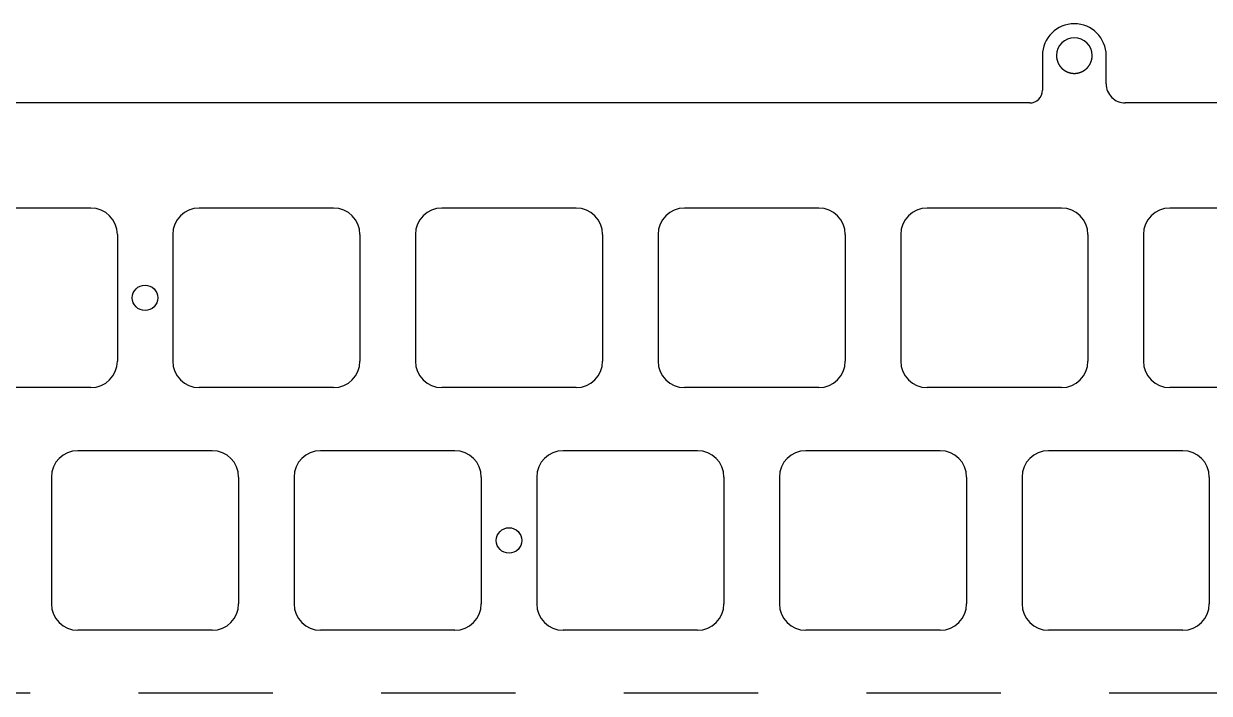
# Model space of a CAD drawing. Header units: millimetres. Extents: x -10 to 277, y -93 to 22.
# Drawn here: x 133.3 to 226.4, y -31 to 21.5 of the extents above; entities that cross this region are included whole.
import ezdxf

# ---------------------------------------------------------------- set-up
doc = ezdxf.new("R2010")
doc.units = ezdxf.units.MM
doc.layers.add('Edge.Cuts', color=53, linetype='CONTINUOUS', true_color=0xc8a339)

msp = doc.modelspace()

# ---------------------------------------------------------------- linework, layer by layer
at = {"layer": 'Edge.Cuts', "linetype": 'CONTINUOUS'}
for p, q in [((213.3295, 19.025023), (213.3295, 16.3)), ((214.4295, 19.025023), (214.42951, 19.019647)), ((214.42951, 19.019647), (214.42954, 19.01425)), ((214.42954, 19.01425), (214.429591, 19.008887)), ((214.429591, 19.008887), (214.429661, 19.003504)), ((214.429661, 19.003504), (214.429752, 18.998153)), ((214.429752, 18.998153), (214.429863, 18.992783)), ((214.429863, 18.992783), (214.429993, 18.987445)), ((214.429993, 18.987445), (214.430145, 18.982086)), ((214.430145, 18.982086), (214.430315, 18.976759)), ((214.430315, 18.976759), (214.430506, 18.971413)), ((214.430506, 18.971413), (214.430717, 18.966096)), ((214.430717, 18.966096), (214.430948, 18.960761)), ((214.430948, 18.960761), (214.431198, 18.955454)), ((214.431198, 18.955454), (214.43147, 18.950129)), ((214.43147, 18.950129), (214.43176, 18.944832)), ((214.43176, 18.944832), (214.432071, 18.939518)), ((214.432071, 18.939518), (214.432401, 18.93423)), ((214.432401, 18.93423), (214.432752, 18.928925)), ((214.432752, 18.928925), (214.433122, 18.923646)), ((214.433122, 18.923646), (214.433513, 18.91835)), ((214.433513, 18.91835), (214.433922, 18.913079)), ((214.433922, 18.913079), (214.434353, 18.907792)), ((214.434353, 18.907792), (214.434802, 18.902529)), ((214.434802, 18.902529), (214.435273, 18.89725)), ((214.435273, 18.89725), (214.435762, 18.891994)), ((214.435762, 18.891994), (214.436272, 18.886723)), ((214.436272, 18.886723), (214.436801, 18.881475)), ((214.436801, 18.881475), (214.437351, 18.876212)), ((214.437351, 18.876212), (214.437919, 18.87097)), ((214.437919, 18.87097), (214.43851, 18.865714)), ((214.43851, 18.865714), (214.439117, 18.86048)), ((214.439117, 18.86048), (214.439747, 18.85523)), ((214.439747, 18.85523), (214.440395, 18.850002)), ((214.440395, 18.850002), (214.441065, 18.844759)), ((214.441065, 18.844759), (214.441752, 18.839537)), ((214.441752, 18.839537), (214.442462, 18.8343)), ((214.442462, 18.8343), (214.443189, 18.829084)), ((214.443189, 18.829084), (214.443939, 18.823854)), ((214.443939, 18.823854), (214.444706, 18.818643)), ((214.444706, 18.818643), (214.445495, 18.813418)), ((214.445495, 18.813418), (214.446302, 18.808212)), ((214.446302, 18.808212), (214.447131, 18.802993)), ((214.447131, 18.802993), (214.447978, 18.797793)), ((214.447978, 18.797793), (214.448848, 18.792579)), ((214.448848, 18.792579), (214.449734, 18.787383)), ((214.449734, 18.787383), (214.450644, 18.782174)), ((214.450644, 18.782174), (214.45157, 18.776983)), ((214.45157, 18.776983), (214.45252, 18.771779)), ((214.45252, 18.771779), (214.453486, 18.766592)), ((214.453486, 18.766592), (214.454476, 18.761393)), ((214.454476, 18.761393), (214.455483, 18.75621)), ((214.455483, 18.75621), (214.456512, 18.751016)), ((214.456512, 18.751016), (214.457559, 18.745837)), ((214.457559, 18.745837), (214.458629, 18.740646)), ((214.458629, 18.740646), (214.459716, 18.735471)), ((214.459716, 18.735471), (214.460827, 18.730285)), ((214.460827, 18.730285), (214.461954, 18.725113)), ((214.461954, 18.725113), (214.463105, 18.719931)), ((214.463105, 18.719931), (214.464272, 18.714763)), ((214.464272, 18.714763), (214.465463, 18.709584)), ((214.465463, 18.709584), (214.466672, 18.704419)), ((214.466672, 18.704419), (214.467903, 18.699244)), ((214.467903, 18.699244), (214.469152, 18.694082)), ((214.469152, 18.694082), (214.470424, 18.68891)), ((214.470424, 18.68891), (214.471714, 18.683751)), ((214.471714, 18.683751), (214.473026, 18.678582)), ((214.473026, 18.678582), (214.474357, 18.673427)), ((214.474357, 18.673427), (214.47571, 18.66826)), ((214.47571, 18.66826), (214.477081, 18.663107)), ((214.477081, 18.663107), (214.478476, 18.657944)), ((214.478476, 18.657944), (214.479887, 18.652793)), ((214.479887, 18.652793), (214.481323, 18.647633)), ((214.481323, 18.647633), (214.482776, 18.642484)), ((214.482776, 18.642484), (214.484252, 18.637326)), ((214.484252, 18.637326), (214.4855, 18.633023)), ((214.4855, 18.633023), (214.486993, 18.627938)), ((214.486993, 18.627938), (214.488511, 18.622844)), ((214.488511, 18.622844), (214.490043, 18.617769)), ((214.490043, 18.617769), (214.4916, 18.612685)), ((217.16526, 18.605804), (217.168384, 18.615891)), ((217.168384, 18.615891), (217.171431, 18.625999)), ((217.171431, 18.625999), (217.1735, 18.633023)), ((217.1735, 18.633023), (217.176451, 18.643284)), ((217.176451, 18.643284), (217.179321, 18.65355)), ((217.179321, 18.65355), (217.182109, 18.663819)), ((217.182109, 18.663819), (217.184816, 18.674092)), ((217.184816, 18.674092), (217.187442, 18.68437)), ((217.187442, 18.68437), (217.189987, 18.694653)), ((217.189987, 18.694653), (217.192451, 18.704941)), ((217.192451, 18.704941), (217.194835, 18.715235)), ((217.194835, 18.715235), (217.197138, 18.725534)), ((217.197138, 18.725534), (217.199361, 18.73584)), ((217.199361, 18.73584), (217.201505, 18.746152)), ((217.201505, 18.746152), (217.203568, 18.75647)), ((217.203568, 18.75647), (217.205552, 18.766796)), ((217.205552, 18.766796), (217.207456, 18.777129)), ((217.207456, 18.777129), (217.20928, 18.78747)), ((217.20928, 18.78747), (217.211026, 18.797819)), ((217.211026, 18.797819), (217.212692, 18.808177)), ((217.212692, 18.808177), (217.214279, 18.818543)), ((217.214279, 18.818543), (217.215787, 18.828919)), ((217.215787, 18.828919), (217.217216, 18.839305)), ((217.217216, 18.839305), (217.218567, 18.849701)), ((217.218567, 18.849701), (217.219838, 18.860108)), ((217.219838, 18.860108), (217.221031, 18.870527)), ((217.221031, 18.870527), (217.222146, 18.880957)), ((217.222146, 18.880957), (217.223181, 18.891399)), ((217.223181, 18.891399), (217.224139, 18.901855)), ((217.224139, 18.901855), (217.225017, 18.912324)), ((217.225017, 18.912324), (217.225817, 18.922807)), ((217.225817, 18.922807), (217.226539, 18.933305)), ((217.226539, 18.933305), (217.227182, 18.943818)), ((217.227182, 18.943818), (217.227747, 18.954348)), ((217.227747, 18.954348), (217.228233, 18.964895)), ((217.228233, 18.964895), (217.22864, 18.97546)), ((217.22864, 18.97546), (217.228969, 18.986044)), ((217.228969, 18.986044), (217.229219, 18.996647)), ((217.229219, 18.996647), (217.22939, 19.007272)), ((217.22939, 19.007272), (217.229482, 19.017919)), ((217.229482, 19.017919), (217.2295, 19.025023)), ((218.3295, 16.8), (218.3295, 19.025023)), ((214.4916, 18.612685), (214.493171, 18.607621)), ((214.493171, 18.607621), (214.494766, 18.602548)), ((214.494766, 18.602548), (214.496376, 18.597495)), ((214.496376, 18.597495), (214.498009, 18.592433)), ((214.498009, 18.592433), (214.499657, 18.587392)), ((214.499657, 18.587392), (214.501329, 18.582343)), ((214.501329, 18.582343), (214.503016, 18.577314)), ((214.503016, 18.577314), (214.504726, 18.572277)), ((214.504726, 18.572277), (214.506451, 18.567261)), ((214.506451, 18.567261), (214.508199, 18.562238)), ((214.508199, 18.562238), (214.509961, 18.557235)), ((214.509961, 18.557235), (214.511748, 18.552225)), ((214.511748, 18.552225), (214.513548, 18.547236)), ((214.513548, 18.547236), (214.515372, 18.542241)), ((214.515372, 18.542241), (214.517209, 18.537266)), ((214.517209, 18.537266), (214.519071, 18.532285)), ((214.519071, 18.532285), (214.520946, 18.527324)), ((214.520946, 18.527324), (214.522845, 18.522358)), ((214.522845, 18.522358), (214.524757, 18.517413)), ((214.524757, 18.517413), (214.526693, 18.512462)), ((214.526693, 18.512462), (214.528643, 18.507532)), ((214.528643, 18.507532), (214.530616, 18.502597)), ((214.530616, 18.502597), (214.532603, 18.497683)), ((214.532603, 18.497683), (214.534613, 18.492764)), ((214.534613, 18.492764), (214.536636, 18.487865)), ((214.536636, 18.487865), (214.538683, 18.482963)), ((214.538683, 18.482963), (214.540743, 18.478081)), ((214.540743, 18.478081), (214.542827, 18.473195)), ((214.542827, 18.473195), (214.544923, 18.468329)), ((214.544923, 18.468329), (214.547043, 18.46346)), ((214.547043, 18.46346), (214.549176, 18.458612)), ((214.549176, 18.458612), (214.551333, 18.45376)), ((214.551333, 18.45376), (214.553502, 18.448929)), ((214.553502, 18.448929), (214.555695, 18.444095)), ((214.555695, 18.444095), (214.5579, 18.439281)), ((214.5579, 18.439281), (214.560129, 18.434465)), ((214.560129, 18.434465), (214.562371, 18.429669)), ((214.562371, 18.429669), (214.564635, 18.42487)), ((214.564635, 18.42487), (214.566913, 18.420092)), ((214.566913, 18.420092), (214.569214, 18.415312)), ((214.569214, 18.415312), (214.571527, 18.410552)), ((214.571527, 18.410552), (214.573863, 18.405791)), ((214.573863, 18.405791), (214.576212, 18.401049)), ((214.576212, 18.401049), (214.578584, 18.396306)), ((214.578584, 18.396306), (214.580969, 18.391583)), ((214.580969, 18.391583), (214.583376, 18.386859)), ((214.583376, 18.386859), (214.585796, 18.382155)), ((214.585796, 18.382155), (214.58824, 18.37745)), ((214.58824, 18.37745), (214.590695, 18.372765)), ((214.590695, 18.372765), (214.593173, 18.368078)), ((214.593173, 18.368078), (214.595664, 18.363412)), ((214.595664, 18.363412), (214.598178, 18.358746)), ((214.598178, 18.358746), (214.600704, 18.354099)), ((214.600704, 18.354099), (214.603253, 18.349452)), ((214.603253, 18.349452), (214.605813, 18.344825)), ((214.605813, 18.344825), (214.608398, 18.340197)), ((214.608398, 18.340197), (214.610993, 18.335589)), ((214.610993, 18.335589), (214.613612, 18.330982)), ((214.613612, 18.330982), (214.616243, 18.326394)), ((214.616243, 18.326394), (214.618897, 18.321806)), ((214.618897, 18.321806), (214.621563, 18.317238)), ((214.621563, 18.317238), (214.624252, 18.31267)), ((214.624252, 18.31267), (214.626952, 18.308122)), ((214.626952, 18.308122), (214.629676, 18.303575)), ((214.629676, 18.303575), (214.632411, 18.299046)), ((214.632411, 18.299046), (214.63517, 18.294519)), ((214.63517, 18.294519), (214.63794, 18.290011)), ((214.63794, 18.290011), (214.640733, 18.285505)), ((214.640733, 18.285505), (214.643537, 18.281017)), ((214.643537, 18.281017), (214.646365, 18.276531)), ((214.646365, 18.276531), (214.649204, 18.272063)), ((214.649204, 18.272063), (214.652066, 18.267598)), ((214.652066, 18.267598), (214.65494, 18.263151)), ((214.65494, 18.263151), (214.657836, 18.258706)), ((214.657836, 18.258706), (214.660744, 18.25428)), ((214.660744, 18.25428), (214.663675, 18.249856)), ((214.663675, 18.249856), (214.666618, 18.24545)), ((214.666618, 18.24545), (214.669583, 18.241047)), ((214.669583, 18.241047), (214.67256, 18.236662)), ((214.67256, 18.236662), (214.67556, 18.23228)), ((214.67556, 18.23228), (214.678572, 18.227916)), ((214.678572, 18.227916), (214.681606, 18.223554)), ((214.681606, 18.223554), (214.684651, 18.219211)), ((214.684651, 18.219211), (214.68772, 18.214871)), ((214.68772, 18.214871), (214.6908, 18.210549)), ((214.6908, 18.210549), (214.693902, 18.20623)), ((214.693902, 18.20623), (214.697017, 18.201929)), ((214.697017, 18.201929), (214.700154, 18.19763)), ((214.700154, 18.19763), (214.703302, 18.19335)), ((214.703302, 18.19335), (214.706473, 18.189074)), ((214.706473, 18.189074), (214.7095, 18.185023)), ((214.7095, 18.185023), (214.712627, 18.18087)), ((214.712627, 18.18087), (214.715777, 18.17672)), ((214.715777, 18.17672), (214.718944, 18.172582)), ((214.718944, 18.172582), (214.722133, 18.168447)), ((214.722133, 18.168447), (214.725338, 18.164323)), ((214.725338, 18.164323), (214.728566, 18.160204)), ((214.728566, 18.160204), (214.73181, 18.156097)), ((214.73181, 18.156097), (214.735075, 18.151994)), ((214.735075, 18.151994), (214.738357, 18.147904)), ((214.738357, 18.147904), (214.74166, 18.143818)), ((214.74166, 18.143818), (214.744979, 18.139745)), ((214.744979, 18.139745), (214.74832, 18.135678)), ((214.74832, 18.135678), (214.751675, 18.131623)), ((214.751675, 18.131623), (214.755052, 18.127574)), ((214.755052, 18.127574), (214.758443, 18.123539)), ((214.758443, 18.123539), (214.761856, 18.11951)), ((214.761856, 18.11951), (214.765283, 18.115495)), ((214.765283, 18.115495), (214.768732, 18.111486)), ((214.768732, 18.111486), (214.772194, 18.107492)), ((214.772194, 18.107492), (214.775677, 18.103503)), ((214.775677, 18.103503), (214.779174, 18.09953)), ((214.779174, 18.09953), (214.782692, 18.095564)), ((214.782692, 18.095564), (214.786222, 18.091613)), ((214.786222, 18.091613), (214.789774, 18.087669)), ((214.789774, 18.087669), (214.793338, 18.083741)), ((214.793338, 18.083741), (214.796923, 18.079819)), ((214.796923, 18.079819), (214.80052, 18.075915)), ((214.80052, 18.075915), (214.804138, 18.072017)), ((214.804138, 18.072017), (214.807767, 18.068136)), ((214.807767, 18.068136), (214.811417, 18.064263)), ((214.811417, 18.064263), (214.815078, 18.060406)), ((214.815078, 18.060406), (214.81876, 18.056558)), ((214.81876, 18.056558), (214.822453, 18.052727)), ((214.822453, 18.052727), (214.826166, 18.048904)), ((214.826166, 18.048904), (214.829889, 18.045098)), ((214.829889, 18.045098), (214.833633, 18.041301)), ((214.833633, 18.041301), (214.837387, 18.037522)), ((214.837387, 18.037522), (214.841161, 18.033751)), ((214.841161, 18.033751), (214.844945, 18.029999)), ((214.844945, 18.029999), (214.848748, 18.026256)), ((214.848748, 18.026256), (214.852562, 18.022531)), ((214.852562, 18.022531), (214.856395, 18.018814)), ((214.856395, 18.018814), (214.860237, 18.015117)), ((214.860237, 18.015117), (214.864098, 18.011429)), ((214.864098, 18.011429), (214.867969, 18.00776)), ((214.867969, 18.00776), (214.871859, 18.004101)), ((214.871859, 18.004101), (214.875757, 18.000461)), ((214.875757, 18.000461), (214.879675, 17.99683)), ((214.879675, 17.99683), (214.883601, 17.993219)), ((214.883601, 17.993219), (214.887546, 17.989618)), ((214.887546, 17.989618), (214.891499, 17.986036)), ((214.891499, 17.986036), (214.895471, 17.982465)), ((214.895471, 17.982465), (214.899451, 17.978914)), ((214.899451, 17.978914), (214.903449, 17.975372)), ((214.903449, 17.975372), (214.907455, 17.971852)), ((214.907455, 17.971852), (214.911479, 17.968341)), ((214.911479, 17.968341), (214.915511, 17.964851)), ((214.915511, 17.964851), (214.91956, 17.961371)), ((214.91956, 17.961371), (214.923617, 17.957912)), ((214.923617, 17.957912), (214.927692, 17.954464)), ((214.927692, 17.954464), (214.931773, 17.951037)), ((214.931773, 17.951037), (214.935873, 17.94762)), ((214.935873, 17.94762), (214.939979, 17.944224)), ((214.939979, 17.944224), (214.944103, 17.94084)), ((214.944103, 17.94084), (214.948233, 17.937476)), ((214.948233, 17.937476), (214.95238, 17.934124)), ((214.95238, 17.934124), (214.956534, 17.930793)), ((214.956534, 17.930793), (214.960705, 17.927474)), ((214.960705, 17.927474), (214.964882, 17.924176)), ((214.964882, 17.924176), (214.969076, 17.920889)), ((214.969076, 17.920889), (214.973275, 17.917624)), ((214.973275, 17.917624), (214.977492, 17.914371)), ((214.977492, 17.914371), (214.981714, 17.911139)), ((214.981714, 17.911139), (214.985953, 17.907919)), ((214.985953, 17.907919), (214.990197, 17.904721)), ((214.990197, 17.904721), (214.994458, 17.901535)), ((214.994458, 17.901535), (214.998724, 17.89837)), ((214.998724, 17.89837), (215.003007, 17.895218)), ((215.003007, 17.895218), (215.007293, 17.892088)), ((215.007293, 17.892088), (215.011597, 17.88897)), ((215.011597, 17.88897), (215.015905, 17.885874)), ((215.015905, 17.885874), (215.02023, 17.882791)), ((215.02023, 17.882791), (215.024558, 17.879729)), ((215.024558, 17.879729), (215.028904, 17.876681)), ((215.028904, 17.876681), (215.033252, 17.873654)), ((215.033252, 17.873654), (215.037618, 17.87064)), ((215.037618, 17.87064), (215.041986, 17.867648)), ((215.041986, 17.867648), (215.046372, 17.86467)), ((215.046372, 17.86467), (215.05076, 17.861713)), ((215.05076, 17.861713), (215.055165, 17.858769)), ((215.055165, 17.858769), (215.059572, 17.855848)), ((215.059572, 17.855848), (215.063996, 17.85294)), ((215.063996, 17.85294), (215.068423, 17.850054)), ((215.068423, 17.850054), (215.072866, 17.847182)), ((215.072866, 17.847182), (215.077311, 17.844331)), ((215.077311, 17.844331), (215.081773, 17.841495)), ((215.081773, 17.841495), (215.086237, 17.83868)), ((215.086237, 17.83868), (215.090716, 17.83588)), ((215.090716, 17.83588), (215.095199, 17.833101)), ((215.095199, 17.833101), (215.099696, 17.830336)), ((215.099696, 17.830336), (215.104196, 17.827594)), ((215.104196, 17.827594), (215.108712, 17.824866)), ((215.108712, 17.824866), (215.113229, 17.822159)), ((215.113229, 17.822159), (215.117762, 17.819467)), ((215.117762, 17.819467), (215.122297, 17.816797)), ((215.122297, 17.816797), (215.126847, 17.814141)), ((215.126847, 17.814141), (215.131399, 17.811508)), ((215.131399, 17.811508), (215.135966, 17.808889)), ((215.135966, 17.808889), (215.140535, 17.806292)), ((215.140535, 17.806292), (215.145119, 17.803709)), ((215.145119, 17.803709), (215.149704, 17.801149)), ((215.149704, 17.801149), (215.154305, 17.798603)), ((215.154305, 17.798603), (215.158907, 17.79608)), ((215.158907, 17.79608), (215.163523, 17.793571)), ((215.163523, 17.793571), (215.170676, 17.789729)), ((215.170676, 17.789729), (215.17532, 17.787264)), ((215.17532, 17.787264), (215.179977, 17.784814)), ((215.179977, 17.784814), (215.184646, 17.78238)), ((215.184646, 17.78238), (215.189328, 17.779963)), ((215.189328, 17.779963), (215.194021, 17.777562)), ((215.194021, 17.777562), (215.198727, 17.775177)), ((215.198727, 17.775177), (215.203443, 17.77281)), ((215.203443, 17.77281), (215.208172, 17.770458)), ((215.208172, 17.770458), (215.212911, 17.768124)), ((215.212911, 17.768124), (215.217663, 17.765806)), ((215.217663, 17.765806), (215.222424, 17.763505)), ((215.222424, 17.763505), (215.227197, 17.761221)), ((215.227197, 17.761221), (215.231979, 17.758955)), ((215.231979, 17.758955), (215.236774, 17.756705)), ((215.236774, 17.756705), (215.241576, 17.754474)), ((215.241576, 17.754474), (215.246391, 17.752258)), ((215.246391, 17.752258), (215.251214, 17.750062)), ((215.251214, 17.750062), (215.256048, 17.747882)), ((215.256048, 17.747882), (215.26089, 17.74572)), ((215.26089, 17.74572), (215.265744, 17.743575)), ((215.265744, 17.743575), (215.270604, 17.74145)), ((215.270604, 17.74145), (215.275476, 17.73934)), ((215.275476, 17.73934), (215.280354, 17.737251)), ((215.280354, 17.737251), (215.285243, 17.735178)), ((215.285243, 17.735178), (215.290138, 17.733124)), ((215.290138, 17.733124), (215.295045, 17.731087)), ((215.295045, 17.731087), (215.299956, 17.72907)), ((215.299956, 17.72907), (215.304879, 17.72707)), ((215.304879, 17.72707), (215.309806, 17.72509)), ((215.309806, 17.72509), (215.314744, 17.723127)), ((215.314744, 17.723127), (215.319687, 17.721183)), ((215.319687, 17.721183), (215.32464, 17.719258)), ((215.32464, 17.719258), (215.329597, 17.717352)), ((215.329597, 17.717352), (215.334564, 17.715463)), ((215.334564, 17.715463), (215.339534, 17.713595)), ((215.339534, 17.713595), (215.344515, 17.711744)), ((215.344515, 17.711744), (215.349499, 17.709914)), ((215.349499, 17.709914), (215.354493, 17.708101)), ((215.354493, 17.708101), (215.359489, 17.706309)), ((215.359489, 17.706309), (215.364495, 17.704534)), ((215.364495, 17.704534), (215.369503, 17.70278)), ((215.369503, 17.70278), (215.37452, 17.701044)), ((215.37452, 17.701044), (215.379539, 17.699329)), ((215.379539, 17.699329), (215.384568, 17.697631)), ((215.384568, 17.697631), (215.389598, 17.695954)), ((215.389598, 17.695954), (215.394637, 17.694295)), ((215.394637, 17.694295), (215.399676, 17.692658)), ((215.399676, 17.692658), (215.404725, 17.691038)), ((215.404725, 17.691038), (215.409774, 17.689439)), ((215.409774, 17.689439), (215.414831, 17.687858)), ((215.414831, 17.687858), (215.419889, 17.686299)), ((215.419889, 17.686299), (215.424955, 17.684758)), ((215.424955, 17.684758), (215.430021, 17.683237)), ((216.224906, 17.682031), (216.235026, 17.685055)), ((216.235026, 17.685055), (216.245129, 17.688157)), ((216.245129, 17.688157), (216.255216, 17.691338)), ((216.255216, 17.691338), (216.265285, 17.694597)), ((216.265285, 17.694597), (216.275334, 17.697934)), ((216.275334, 17.697934), (216.285363, 17.701349)), ((216.285363, 17.701349), (216.295371, 17.70484)), ((216.295371, 17.70484), (216.305355, 17.708408)), ((216.305355, 17.708408), (216.315315, 17.712052)), ((216.315315, 17.712052), (216.325249, 17.715771)), ((216.325249, 17.715771), (216.335156, 17.719566)), ((216.335156, 17.719566), (216.345035, 17.723436)), ((216.345035, 17.723436), (216.354885, 17.72738)), ((216.354885, 17.72738), (216.364704, 17.731397)), ((216.364704, 17.731397), (216.374491, 17.735488)), ((216.374491, 17.735488), (216.384244, 17.739651)), ((216.384244, 17.739651), (216.393962, 17.743886)), ((216.393962, 17.743886), (216.403644, 17.748193)), ((216.403644, 17.748193), (216.413288, 17.75257)), ((216.413288, 17.75257), (216.422893, 17.757017)), ((216.422893, 17.757017), (216.432458, 17.761534)), ((216.432458, 17.761534), (216.441981, 17.766119)), ((216.441981, 17.766119), (216.451461, 17.770772)), ((216.451461, 17.770772), (216.460896, 17.775492)), ((216.460896, 17.775492), (216.470285, 17.780279)), ((216.470285, 17.780279), (216.479626, 17.785131)), ((216.479626, 17.785131), (216.488323, 17.789729)), ((216.488323, 17.789729), (216.49754, 17.79469)), ((216.49754, 17.79469), (216.506724, 17.799724)), ((216.506724, 17.799724), (216.515877, 17.804831)), ((216.515877, 17.804831), (216.524995, 17.810011)), ((216.524995, 17.810011), (216.534081, 17.815264)), ((216.534081, 17.815264), (216.543132, 17.82059)), ((216.543132, 17.82059), (216.552149, 17.825987)), ((216.552149, 17.825987), (216.561131, 17.831457)), ((216.561131, 17.831457), (216.570077, 17.836998)), ((216.570077, 17.836998), (216.578987, 17.842611)), ((216.578987, 17.842611), (216.587861, 17.848295)), ((216.587861, 17.848295), (216.596697, 17.85405)), ((216.596697, 17.85405), (216.605495, 17.859876)), ((216.605495, 17.859876), (216.614255, 17.865772)), ((216.614255, 17.865772), (216.622976, 17.871738)), ((216.622976, 17.871738), (216.631657, 17.877773)), ((216.631657, 17.877773), (216.640297, 17.883877)), ((216.640297, 17.883877), (216.648897, 17.89005)), ((216.648897, 17.89005), (216.657455, 17.896292)), ((216.657455, 17.896292), (216.665971, 17.902601)), ((216.665971, 17.902601), (216.674444, 17.908978)), ((216.674444, 17.908978), (216.682873, 17.915421)), ((216.682873, 17.915421), (216.691257, 17.921931)), ((216.691257, 17.921931), (216.699597, 17.928507)), ((216.699597, 17.928507), (216.70789, 17.935148)), ((216.70789, 17.935148), (216.716136, 17.941854)), ((216.716136, 17.941854), (216.724335, 17.948624)), ((216.724335, 17.948624), (216.732485, 17.955458)), ((216.732485, 17.955458), (216.740587, 17.962354)), ((216.740587, 17.962354), (216.748638, 17.969313)), ((216.748638, 17.969313), (216.756638, 17.976333)), ((216.756638, 17.976333), (216.764586, 17.983413)), ((216.764586, 17.983413), (216.772482, 17.990554)), ((216.772482, 17.990554), (216.780325, 17.997754)), ((216.780325, 17.997754), (216.788112, 18.005012)), ((216.788112, 18.005012), (216.795845, 18.012328)), ((216.795845, 18.012328), (216.803521, 18.0197)), ((216.803521, 18.0197), (216.81114, 18.027128)), ((216.81114, 18.027128), (216.818701, 18.03461)), ((216.818701, 18.03461), (216.826202, 18.042146)), ((216.826202, 18.042146), (216.833644, 18.049735)), ((216.833644, 18.049735), (216.841024, 18.057375)), ((216.841024, 18.057375), (216.848342, 18.065066)), ((216.848342, 18.065066), (216.855597, 18.072806)), ((216.855597, 18.072806), (216.862788, 18.080595)), ((216.862788, 18.080595), (216.869914, 18.08843)), ((216.869914, 18.08843), (216.876973, 18.096311)), ((216.876973, 18.096311), (216.883965, 18.104237)), ((216.883965, 18.104237), (216.890889, 18.112205)), ((216.890889, 18.112205), (216.897743, 18.120216)), ((216.897743, 18.120216), (216.904527, 18.128266)), ((216.904527, 18.128266), (216.911239, 18.136356)), ((216.911239, 18.136356), (216.917879, 18.144483)), ((216.917879, 18.144483), (216.924445, 18.152646)), ((216.924445, 18.152646), (216.930936, 18.160843)), ((216.930936, 18.160843), (216.937352, 18.169073)), ((216.937352, 18.169073), (216.943691, 18.177335)), ((216.943691, 18.177335), (216.9495, 18.185023)), ((216.9495, 18.185023), (216.95583, 18.19353)), ((216.95583, 18.19353), (216.962092, 18.202078)), ((216.962092, 18.202078), (216.968286, 18.210669)), ((216.968286, 18.210669), (216.974411, 18.2193)), ((216.974411, 18.2193), (216.980468, 18.227973)), ((216.980468, 18.227973), (216.986457, 18.236687)), ((216.986457, 18.236687), (216.992377, 18.245443)), ((216.992377, 18.245443), (216.998228, 18.254239)), ((216.998228, 18.254239), (217.004011, 18.263075)), ((217.004011, 18.263075), (217.009725, 18.271953)), ((217.009725, 18.271953), (217.015371, 18.28087)), ((217.015371, 18.28087), (217.020947, 18.289828)), ((217.020947, 18.289828), (217.026455, 18.298826)), ((217.026455, 18.298826), (217.031893, 18.307863)), ((217.031893, 18.307863), (217.037262, 18.31694)), ((217.037262, 18.31694), (217.042562, 18.326057)), ((217.042562, 18.326057), (217.047793, 18.335212)), ((217.047793, 18.335212), (217.052953, 18.344406)), ((217.052953, 18.344406), (217.058045, 18.353638)), ((217.058045, 18.353638), (217.063066, 18.362909)), ((217.063066, 18.362909), (217.068017, 18.372218)), ((217.068017, 18.372218), (217.072898, 18.381564)), ((217.072898, 18.381564), (217.077708, 18.390947)), ((217.077708, 18.390947), (217.082448, 18.400367)), ((217.082448, 18.400367), (217.087117, 18.409824)), ((217.087117, 18.409824), (217.091715, 18.419316)), ((217.091715, 18.419316), (217.096242, 18.428845)), ((217.096242, 18.428845), (217.100697, 18.438408)), ((217.100697, 18.438408), (217.105081, 18.448006)), ((217.105081, 18.448006), (217.109392, 18.457639)), ((217.109392, 18.457639), (217.113632, 18.467305)), ((217.113632, 18.467305), (217.117799, 18.477004)), ((217.117799, 18.477004), (217.121894, 18.486736)), ((217.121894, 18.486736), (217.125915, 18.4965)), ((217.125915, 18.4965), (217.129864, 18.506295)), ((217.129864, 18.506295), (217.133739, 18.516121)), ((217.133739, 18.516121), (217.13754, 18.525976)), ((217.13754, 18.525976), (217.141268, 18.535861)), ((217.141268, 18.535861), (217.144921, 18.545775)), ((217.144921, 18.545775), (217.148499, 18.555716)), ((217.148499, 18.555716), (217.152002, 18.565684)), ((217.152002, 18.565684), (217.15543, 18.575677)), ((217.15543, 18.575677), (217.158783, 18.585696)), ((217.158783, 18.585696), (217.16206, 18.595739)), ((217.16206, 18.595739), (217.16526, 18.605804)), ((215.430021, 17.683237), (215.435095, 17.681736)), ((215.435095, 17.681736), (215.440168, 17.680255)), ((215.440168, 17.680255), (215.445249, 17.678793)), ((215.445249, 17.678793), (215.450329, 17.677352)), ((215.450329, 17.677352), (215.455417, 17.67593)), ((215.455417, 17.67593), (215.460504, 17.674529)), ((215.460504, 17.674529), (215.465598, 17.673146)), ((215.465598, 17.673146), (215.47069, 17.671785)), ((215.47069, 17.671785), (215.47579, 17.670442)), ((215.47579, 17.670442), (215.484884, 17.6681)), ((215.484884, 17.6681), (215.495077, 17.665553)), ((215.495077, 17.665553), (215.505303, 17.663079)), ((215.505303, 17.663079), (215.515561, 17.660681)), ((215.515561, 17.660681), (215.525849, 17.658358)), ((215.525849, 17.658358), (215.536165, 17.65611)), ((215.536165, 17.65611), (215.546509, 17.653938)), ((215.546509, 17.653938), (215.556878, 17.651842)), ((215.556878, 17.651842), (215.562072, 17.650823)), ((215.562072, 17.650823), (215.567272, 17.649824)), ((215.567272, 17.649824), (215.572477, 17.648843)), ((215.572477, 17.648843), (215.577688, 17.647882)), ((215.577688, 17.647882), (215.582904, 17.64694)), ((215.582904, 17.64694), (215.588126, 17.646018)), ((215.588126, 17.646018), (215.593352, 17.645115)), ((215.593352, 17.645115), (215.598583, 17.644232)), ((215.598583, 17.644232), (215.603819, 17.643368)), ((215.603819, 17.643368), (215.609059, 17.642523)), ((215.609059, 17.642523), (215.614303, 17.641698)), ((215.614303, 17.641698), (215.619551, 17.640893)), ((215.619551, 17.640893), (215.624803, 17.640108)), ((215.624803, 17.640108), (215.630059, 17.639342)), ((215.630059, 17.639342), (215.635318, 17.638596)), ((215.635318, 17.638596), (215.64058, 17.637869)), ((215.64058, 17.637869), (215.645845, 17.637163)), ((215.645845, 17.637163), (215.651114, 17.636476)), ((215.651114, 17.636476), (215.656384, 17.635809)), ((215.656384, 17.635809), (215.661658, 17.635162)), ((215.661658, 17.635162), (215.666933, 17.634535)), ((215.666933, 17.634535), (215.672212, 17.633927)), ((215.672212, 17.633927), (215.677491, 17.63334)), ((215.677491, 17.63334), (215.682773, 17.632773)), ((215.682773, 17.632773), (215.688055, 17.632225)), ((215.688055, 17.632225), (215.69334, 17.631697)), ((215.69334, 17.631697), (215.698625, 17.63119)), ((215.698625, 17.63119), (215.703913, 17.630702)), ((215.703913, 17.630702), (215.709199, 17.630235)), ((215.709199, 17.630235), (215.714488, 17.629787)), ((215.714488, 17.629787), (215.719776, 17.62936)), ((215.719776, 17.62936), (215.725066, 17.628953)), ((215.725066, 17.628953), (215.730353, 17.628565)), ((215.730353, 17.628565), (215.735643, 17.628198)), ((215.735643, 17.628198), (215.740931, 17.627851)), ((215.740931, 17.627851), (215.74622, 17.627524)), ((215.74622, 17.627524), (215.751506, 17.627217)), ((215.751506, 17.627217), (215.756794, 17.62693)), ((215.756794, 17.62693), (215.762078, 17.626663)), ((215.762078, 17.626663), (215.767364, 17.626417)), ((215.767364, 17.626417), (215.772646, 17.62619)), ((215.772646, 17.62619), (215.777929, 17.625984)), ((215.777929, 17.625984), (215.783207, 17.625797)), ((215.783207, 17.625797), (215.788486, 17.625631)), ((215.788486, 17.625631), (215.793761, 17.625485)), ((215.793761, 17.625485), (215.799036, 17.625359)), ((215.799036, 17.625359), (215.804306, 17.625253)), ((215.804306, 17.625253), (215.809576, 17.625167)), ((215.809576, 17.625167), (215.814841, 17.625101)), ((215.814841, 17.625101), (215.820106, 17.625055)), ((215.820106, 17.625055), (215.8295, 17.625023)), ((215.8295, 17.625023), (215.840005, 17.625063)), ((215.840005, 17.625063), (215.850522, 17.625183)), ((215.850522, 17.625183), (215.86105, 17.625383)), ((215.86105, 17.625383), (215.871588, 17.625663)), ((215.871588, 17.625663), (215.882135, 17.626024)), ((215.882135, 17.626024), (215.892689, 17.626464)), ((215.892689, 17.626464), (215.903249, 17.626985)), ((215.903249, 17.626985), (215.913813, 17.627586)), ((215.913813, 17.627586), (215.92438, 17.628268)), ((215.92438, 17.628268), (215.934949, 17.629029)), ((215.934949, 17.629029), (215.945518, 17.629871)), ((215.945518, 17.629871), (215.956085, 17.630793)), ((215.956085, 17.630793), (215.966649, 17.631795)), ((215.966649, 17.631795), (215.97721, 17.632877)), ((215.97721, 17.632877), (215.987764, 17.634038)), ((215.987764, 17.634038), (215.998311, 17.635279)), ((215.998311, 17.635279), (216.00885, 17.6366)), ((216.00885, 17.6366), (216.019378, 17.638)), ((216.019378, 17.638), (216.029894, 17.639479)), ((216.029894, 17.639479), (216.040397, 17.641037)), ((216.040397, 17.641037), (216.050885, 17.642674)), ((216.050885, 17.642674), (216.061357, 17.644389)), ((216.061357, 17.644389), (216.066587, 17.645276)), ((216.066587, 17.645276), (216.071812, 17.646182)), ((216.071812, 17.646182), (216.077032, 17.647108)), ((216.077032, 17.647108), (216.082247, 17.648053)), ((216.082247, 17.648053), (216.087456, 17.649018)), ((216.087456, 17.649018), (216.092661, 17.650002)), ((216.092661, 17.650002), (216.09786, 17.651005)), ((216.09786, 17.651005), (216.103053, 17.652027)), ((216.103053, 17.652027), (216.10824, 17.653069)), ((216.10824, 17.653069), (216.113421, 17.65413)), ((216.113421, 17.65413), (216.118595, 17.65521)), ((216.118595, 17.65521), (216.123764, 17.656309)), ((216.123764, 17.656309), (216.128925, 17.657427)), ((216.128925, 17.657427), (216.13408, 17.658564)), ((216.13408, 17.658564), (216.139227, 17.65972)), ((216.139227, 17.65972), (216.144367, 17.660895)), ((216.144367, 17.660895), (216.1495, 17.662088)), ((216.1495, 17.662088), (216.154626, 17.663301)), ((216.154626, 17.663301), (216.159743, 17.664532)), ((216.159743, 17.664532), (216.164852, 17.665782)), ((216.164852, 17.665782), (216.174115, 17.6681)), ((216.174115, 17.6681), (216.184295, 17.670727)), ((216.184295, 17.670727), (216.194466, 17.673433)), ((216.194466, 17.673433), (216.204625, 17.67622)), ((216.204625, 17.67622), (216.214773, 17.679085)), ((216.214773, 17.679085), (216.224906, 17.682031)), ((212.3295, 15.3), (54.3705, 15.3)), ((270.6, 15.3), (219.8295, 15.3)), ((138.625, 7.05), (128.075, 7.05)), ((157.675, 7.05), (147.125, 7.05)), ((176.725, 7.05), (166.175, 7.05)), ((195.775, 7.05), (185.225, 7.05)), ((214.825, 7.05), (204.275, 7.05)), ((233.875, 7.05), (223.325, 7.05)), ((140.7, 4.975), (140.7, -4.975)), ((145.05, 4.975), (145.05, -4.975)), ((159.75, 4.975), (159.75, -4.975)), ((164.1, 4.975), (164.1, -4.975)), ((178.8, 4.975), (178.8, -4.975)), ((183.15, 4.975), (183.15, -4.975)), ((197.85, 4.975), (197.85, -4.975)), ((202.2, 4.975), (202.2, -4.975)), ((216.9, 4.975), (216.9, -4.975)), ((221.25, 4.975), (221.25, -4.975)), ((138.625, -7.05), (128.075, -7.05)), ((157.675, -7.05), (147.125, -7.05)), ((176.725, -7.05), (166.175, -7.05)), ((195.775, -7.05), (185.225, -7.05)), ((214.825, -7.05), (204.275, -7.05)), ((233.875, -7.05), (223.325, -7.05)), ((148.15, -12), (137.6, -12)), ((167.2, -12), (156.65, -12)), ((186.25, -12), (175.7, -12)), ((205.3, -12), (194.75, -12)), ((224.35, -12), (213.8, -12)), ((135.525, -14.075), (135.525, -24.025)), ((150.225, -14.075), (150.225, -24.025)), ((154.575, -14.075), (154.575, -24.025)), ((169.275, -14.075), (169.275, -24.025)), ((173.625, -14.075), (173.625, -24.025)), ((188.325, -14.075), (188.325, -24.025)), ((192.675, -14.075), (192.675, -24.025)), ((207.375, -14.075), (207.375, -24.025)), ((211.725, -14.075), (211.725, -24.025)), ((226.425, -14.075), (226.425, -24.025)), ((148.15, -26.1), (137.6, -26.1)), ((167.2, -26.1), (156.65, -26.1)), ((186.25, -26.1), (175.7, -26.1)), ((205.3, -26.1), (194.75, -26.1)), ((224.35, -26.1), (213.8, -26.1)), ((133.8625, -31.05), (123.3125, -31.05)), ((152.9125, -31.05), (142.3625, -31.05)), ((171.9625, -31.05), (161.4125, -31.05)), ((191.0125, -31.05), (180.4625, -31.05)), ((210.0625, -31.05), (199.5125, -31.05)), ((229.1125, -31.05), (218.5625, -31.05))]:
    msp.add_line(p, q, dxfattribs=at)
at = {"layer": 'Edge.Cuts'}
for centre in [(142.875, 0), (171.45, -19.05)]:
    msp.add_circle(centre, 1, dxfattribs=at)
for centre, radius, start, end in [((215.8295, 19.025023), 2.5, 0, 180), ((215.8295, 19.025023), 1.4, 0, 180), ((219.829499, 16.799999), 1.499999, -180.0000382, -89.9999618), ((212.329497, 16.300003), 1.000003, -89.99982811, -0.00017189), ((138.625, 4.975), 2.075, 0, 90), ((147.125, 4.975), 2.075, 90, 180), ((157.675, 4.975), 2.075, 0, 90), ((166.175, 4.975), 2.075, 90, 180), ((176.725, 4.975), 2.075, 0, 90), ((185.225, 4.975), 2.075, 90, 180), ((195.775, 4.975), 2.075, 0, 90), ((204.275, 4.975), 2.075, 90, 180), ((214.825, 4.975), 2.075, 0, 90), ((223.325, 4.975), 2.075, 90, 180), ((138.625, -4.975), 2.075, -90, 0), ((147.125, -4.975), 2.075, -180, -90), ((157.675, -4.975), 2.075, -90, 0), ((166.175, -4.975), 2.075, -180, -90), ((176.725, -4.975), 2.075, -90, 0), ((185.225, -4.975), 2.075, -180, -90), ((195.775, -4.975), 2.075, -90, 0), ((204.275, -4.975), 2.075, -180, -90), ((214.825, -4.975), 2.075, -90, 0), ((223.325, -4.975), 2.075, -180, -90), ((137.6, -14.075), 2.075, 90, 180), ((148.15, -14.075), 2.075, 0, 90), ((156.65, -14.075), 2.075, 90, 180), ((167.2, -14.075), 2.075, 0, 90), ((175.7, -14.075), 2.075, 90, 180), ((186.25, -14.075), 2.075, 0, 90), ((194.75, -14.075), 2.075, 90, 180), ((205.3, -14.075), 2.075, 0, 90), ((213.8, -14.075), 2.075, 90, 180), ((224.35, -14.075), 2.075, 0, 90), ((137.6, -24.025), 2.075, -180, -90), ((148.15, -24.025), 2.075, -90, 0), ((156.65, -24.025), 2.075, -180, -90), ((167.2, -24.025), 2.075, -90, 0), ((175.7, -24.025), 2.075, -180, -90), ((186.25, -24.025), 2.075, -90, 0), ((194.75, -24.025), 2.075, -180, -90), ((205.3, -24.025), 2.075, -90, 0), ((213.8, -24.025), 2.075, -180, -90), ((224.35, -24.025), 2.075, -90, 0)]:
    msp.add_arc(centre, radius, start, end, dxfattribs=at)

doc.saveas('drawing.dxf')
